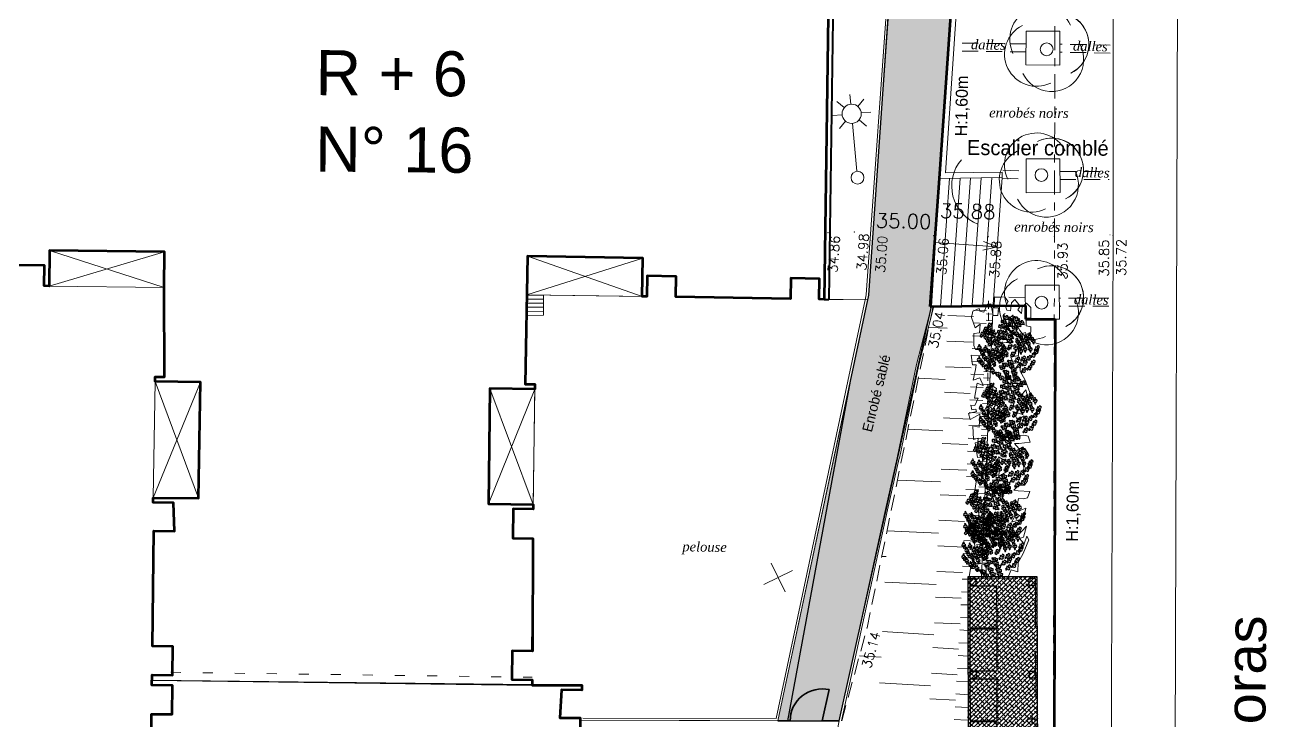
# Model space of a CAD drawing. Extents: x 996 to 1166918, y 537 to 295728.
# Drawn here: x 1127.42 to 1166.5, y 662.71 to 684.42 of the extents above; entities that cross this region are included whole.
import ezdxf

# ---------------------------------------------------------------- set-up
doc = ezdxf.new("R2010")
doc.units = 0
doc.header["$MEASUREMENT"] = 0
for name, pattern in [('CONTINU', [0]), ('DGN2', [0.75, 0.5, -0.25]), ('DGN3', [1.25, 1, -0.25]), ('DGN4', [1.5, 0.75, -0.25, 0.25, -0.25])]:
    doc.linetypes.add(name, pattern=pattern)
doc.layers.get('0').update_dxf_attribs({"linetype": 'CONTINUOUS', "lineweight": 0})
for name, color, linetype, lineweight, true_color in [('Bardages bois', 7, 'CONTINUOUS', 40, 0xa35200), ('Béton', 7, 'CONTINU', 5, 0xaba9a0), ('Clôtures', 7, 'CONTINUOUS', 120, 0x04c83f), ('Enrobé sablé ou clair', 7, 'CONTINU', 5, 0x8a6700)]:
    doc.layers.add(name, color=color, linetype=linetype, lineweight=lineweight, true_color=true_color)
for name, color, linetype in [('BATIMENT', 7, 'CONTINU'), ('Locaux OM', 7, 'CONTINUOUS'), ('TEXTE', 7, 'CONTINUOUS')]:
    doc.layers.add(name, color=color, linetype=linetype)
doc.layers.add('Buissons', color=7, linetype='CONTINUOUS', true_color=0x04ec8b)
doc.layers.add('Trottoirs', color=7, linetype='CONTINUOUS', true_color=0xffffff)
for name, color, linetype, lineweight in [('CF-FON-CADASTRE-DIGITALISE', 6, 'DGN4', 0), ('CF-TOPO-ALTITUDE-TN', 94, 'CONTINUOUS', 0), ('CF-TOPO-ALTITUDE-VOIRIE', 7, 'CONTINUOUS', 0), ('CF-TOPO-AUTRE-RES', 12, 'CONTINUOUS', 0), ('CF-TOPO-BATI', 7, 'CONTINUOUS', 0), ('CF-TOPO-CARROYAGE', 7, 'CONTINUOUS', 0), ('CF-TOPO-ECL-SIGNAL', 6, 'CONTINUOUS', 0), ('CF-TOPO-NATURE-MATERIAUX', 7, 'CONTINUOUS', 0), ('CF-TOPO-NATURE-MATERIAUX-TXT', 7, 'CONTINUOUS', 0), ('CF-TOPO-RELIEF-NATUREL', 94, 'CONTINUOUS', 0), ('CF-TOPO-SIGNAL-HORIZONTALE', 7, 'CONTINUOUS', 0), ('CF-TOPO-VEGETATION', 94, 'CONTINUOUS', 0), ('CF-TOPO-VOIRIE', 7, 'CONTINUOUS', 0), ('DIVERS', 7, 'CONTINU', 5), ('Texte projet', 7, 'CONTINU', 5)]:
    doc.layers.add(name, color=color, linetype=linetype, lineweight=lineweight)
doc.styles.add('LEROY', font='j_leroy')
doc.styles.add('SIMPLEX', font='simplex.shx')
doc.styles.get("Standard").update_dxf_attribs({"font": 'arial.ttf'})
doc.styles.add('Style-Times New Roman IF', font='timesi.ttf')

# ---------------------------------------------------------------- blocks, each defined once
blk = doc.blocks.new('BRANCHS', base_point=(1.485, 0.588))
for p, q in [((1.515, 0.652), (1.486, 0.637)), ((1.486, 0.637), (1.492, 0.625)), ((1.497, 0.601), (1.486, 0.588)), ((1.486, 0.588), (1.5, 0.588)), ((1.492, 0.625), (1.502, 0.614)), ((1.502, 0.614), (1.497, 0.601)), ((1.5, 0.588), (1.514, 0.563)), ((1.514, 0.563), (1.521, 0.541)), ((1.531, 0.65), (1.515, 0.652)), ((1.52, 0.596), (1.526, 0.621)), ((1.529, 0.612), (1.52, 0.596)), ((1.521, 0.541), (1.534, 0.54)), ((1.526, 0.621), (1.531, 0.65)), ((1.549, 0.62), (1.529, 0.612)), ((1.529, 0.572), (1.548, 0.576)), ((1.531, 0.565), (1.529, 0.572)), ((1.541, 0.554), (1.531, 0.565)), ((1.534, 0.54), (1.541, 0.554)), ((1.548, 0.576), (1.557, 0.579)), ((1.562, 0.6), (1.549, 0.62)), ((1.557, 0.579), (1.562, 0.6))]:
    blk.add_line(p, q)
blk = doc.blocks.new('ARBRE12')
at = {"yscale": 3, "zscale": 3}
for p, xscale, rotation in [((-0.882, 1.184), 3.00000000000064, 119.9999999999929), ((-0.207, 1.356), 3.00000000000064, 60.00000000000705), ((-0.069, 1.578), 3.00000000000064, 60.00000000000705), ((0.069, 1.181), 3.00000000000064, 60.00000000000705), ((0.225, 1.366), 3.00000000000064, 60.00000000000705), ((0.466, 1.504), 3.00000000000064, 60.00000000000705), ((0.578, 1.19), 3.00000000000064, 60.00000000000705), ((0.768, 1.301), 3.00000000000064, 60.00000000000705), ((-1.287, 0.685), 3.00000000000064, 119.9999999999929), ((-1.098, 0.971), 3.00000000000064, 119.9999999999929), ((-1.055, 0.602), 3.00000000000064, 119.9999999999929), ((-0.934, 0.879), 3.00000000000064, 119.9999999999929), ((-0.744, 0.805), 3.00000000000064, 119.9999999999929), ((-0.658, 0.648), 3.00000000000064, 119.9999999999929), ((-0.528, 0.436), 3.00000000000064, 119.9999999999929), ((-0.414, 0.783), 3.00000000000064, 60.00000000000705), ((-0.321, 0.652), 3, 180), ((-0.345, 1.088), 3.00000000000064, 60.00000000000705), ((-0.232, 0.46), 3.00000000000064, 60.00000000000705), ((-0.12, 0.728), 3.00000000000064, 60.00000000000705), ((-0.051, 0.996), 3.00000000000064, 60.00000000000705), ((0.181, 0.525), 3.00000000000064, 60.00000000000705), ((0.268, 0.774), 3.00000000000064, 60.00000000000705), ((0.397, 1.033), 3.00000000000064, 60.00000000000705), ((0.645, 0.837), 3, 180), ((-1.417, 0.051), 3, 180), ((-1.072, -0.013), 3, 180), ((-0.925, 0.399), 3.00000000000064, 119.9999999999929), ((-0.804, 0.214), 3.00000000000064, 119.9999999999929), ((-0.511, 0.232), 3.00000000000064, 119.9999999999929), ((-0.459, -0.05), 3, 180), ((-0.304, 0.131), 3.00000000000064, 119.9999999999929), ((-0.054, 0.051), 3, 180), ((0.23, -0.026), 3.00000000000064, 119.9999999999929), ((0.13, 0.294), 3.00000000000064, 60.00000000000705), ((1.573, 0.076), 3.00000000000064, 299.999999999993), ((-1.425, -0.614), 3, 180), ((-1.253, -0.244), 3, 180), ((-1.253, -0.826), 3, 180), ((-1.132, -0.475), 3, 180), ((-0.942, -0.642), 3, 180), ((-0.856, -0.235), 3, 180), ((-0.744, -0.522), 3, 180), ((-0.666, -0.17), 3, 180), ((-0.623, -0.799), 3, 180), ((-0.528, -0.457), 3, 180), ((-0.373, -0.318), 3, 180), ((-0.33, -0.614), 3, 180), ((-0.192, -0.152), 3, 180), ((-0.183, -0.54), 3, 180), ((-0.131, -0.328), 3, 180), ((0.067, -0.263), 3, 180), ((0.208, -0.65), 3.00000000000064, 240.0000000000071), ((0.412, -0.414), 3.00000000000064, 119.9999999999929), ((0.477, -0.552), 3.00000000000064, 299.999999999993), ((0.805, -0.506), 3.00000000000064, 299.999999999993), ((0.891, -0.755), 3.00000000000064, 299.999999999993), ((1.116, -0.469), 3.00000000000064, 299.999999999993), ((1.34, -0.728), 3.00000000000064, 299.999999999993), ((1.383, -0.293), 3.00000000000064, 299.999999999993), ((1.538, -0.099), 3.00000000000064, 299.999999999993), ((-1.037, -1.048), 3, 180), ((-0.873, -0.956), 3, 180), ((-0.692, -1.224), 3, 180), ((-0.482, -1.316), 3.00000000000064, 240.0000000000071), ((-0.25, -0.955), 3.00000000000064, 240.0000000000071), ((-0.069, -0.807), 3.00000000000064, 240.0000000000071), ((-0.034, -1.214), 3.00000000000064, 240.0000000000071), ((0.251, -0.863), 3.00000000000064, 240.0000000000071), ((0.38, -1.038), 3.00000000000064, 240.0000000000071), ((0.423, -1.269), 3.00000000000064, 240.0000000000071), ((0.589, -0.875), 3.00000000000064, 299.999999999993), ((0.84, -1.143), 3.00000000000064, 299.999999999993), ((1.159, -1.005), 3.00000000000064, 299.999999999993), ((-0.293, -1.519), 3.00000000000064, 240.0000000000071), ((0.087, -1.463), 3.00000000000064, 240.0000000000071), ((0.492, -1.491), 3.00000000000064, 240.0000000000071)]:
    blk.add_blockref('BRANCHS', p, dxfattribs=dict(at, xscale=xscale, rotation=rotation))
at = {"xscale": 3, "yscale": 3, "zscale": 3}
for p in [(0.641, 0.59), (0.935, 0.553), (1.124, 0.645), (0.357, -0.01), (0.46, 0.35), (0.624, 0.1), (0.633, -0.177), (0.805, 0.304), (0.874, -0.066), (1.055, 0.239), (1.167, -0.066), (1.331, 0.396)]:
    blk.add_blockref('BRANCHS', p, dxfattribs=at)
blk = doc.blocks.new('cf31arbre25-60')
blk.add_circle((0, 0), 0.2)
for centre, start, end in [((0, 0.35), 0, 180), ((-0.35, 0), 90, 270), ((0.35, 0), 270, 90), ((0, -0.35), 180, 0)]:
    blk.add_arc(centre, 1, start, end)
blk = doc.blocks.new('cf39entourage-arbre-carre')
at = {"color": 0}
for p, q in [((0, 0), (0, 1)), ((0, 1), (1, 1)), ((1, 1), (1, 0)), ((1, 0), (0, 0))]:
    blk.add_line(p, q, dxfattribs=at)
blk = doc.blocks.new('cf232lampadaire-droit')
at = {"color": 0, "flags": 128}
for points in [[(0, -1.7), (0, -1.7), (0, -0.2)], [(-0.212132, -1.787868), (-0.424264, -1.575736)], [(0.212132, -1.787868), (0.424264, -1.575736)], [(-0.3, -2), (-0.6, -2)], [(-0.424264, -2.424264), (-0.212132, -2.212132)], [(0, -2.3), (0, -2.6)], [(0.424264, -2.424264), (0.212132, -2.212132)], [(0.6, -2), (0.3, -2)]]:
    blk.add_lwpolyline(points, dxfattribs=at)
at = {"color": 0}
for centre, radius in [((0, 0), 0.2), ((0, -2), 0.3)]:
    blk.add_circle(centre, radius, dxfattribs=at)
blk = doc.blocks.new('cf318fleche-rampe')
for p in [(0, 0), (0.772, 0.067), (0.772, -0.067)]:
    blk.add_line(p, (1, 0))
blk = doc.blocks.new('CROIX')
at = {"linetype": 'CONTINU'}
for p, q in [((0, 0.5), (0, -0.5)), ((-0.5, 0), (0.5, 0))]:
    blk.add_line(p, q, dxfattribs=at)
blk = doc.blocks.new('A$C11037D69')
at = {"layer": 'CF-TOPO-NATURE-MATERIAUX', "linetype": 'DGN2', "lineweight": 0, "ltscale": 3}
for p, q in [((0.06, 0.06), (0.06, 6.06)), ((0.06, 6.06), (2.11, 6.06)), ((2.11, 6.06), (2.11, 0.06)), ((0.91, 0.06), (0.06, 0.06)), ((2.11, 0.06), (1.91, 0.06))]:
    blk.add_line(p, q, dxfattribs=at)
at = {"layer": 'Locaux OM', "ltscale": 0.05}
for points in [[(0, 0), (2.17, 0), (2.17, 6.12), (0, 6.12)], [(0.06, 5.86), (0.26, 5.86), (0.26, 6.06), (0.06, 6.06)], [(1.91, 5.86), (2.11, 5.86), (2.11, 6.06), (1.91, 6.06)], [(0.06, 4.53), (0.91, 4.53), (0.91, 5.83), (0.06, 5.83)], [(0.06, 3.19), (0.91, 3.19), (0.91, 4.49), (0.06, 4.49)], [(0.06, 2.96), (0.26, 2.96), (0.26, 3.16), (0.06, 3.16)], [(1.91, 2.96), (2.11, 2.96), (2.11, 3.16), (1.91, 3.16)], [(0.06, 1.63), (0.91, 1.63), (0.91, 2.93), (0.06, 2.93)], [(0.06, 0.29), (0.91, 0.29), (0.91, 1.59), (0.06, 1.59)], [(0.06, 0.06), (0.26, 0.06), (0.26, 0.26), (0.06, 0.26)], [(1.91, 0.06), (2.11, 0.06), (2.11, 0.26), (1.91, 0.26)]]:
    blk.add_lwpolyline(points, close=True, dxfattribs=at)
blk = doc.blocks.new('cf283grille-ventilation')
for p, q in [((0.4, 1), (0.4, 0)), ((0.6, 1), (0.6, 0))]:
    blk.add_line(p, q)
at = {"flags": 128}
for points in [[(0, 0), (1, 0), (1, 1), (0, 1), (0, 0)], [(0.2, 1), (0.2, 0)], [(0.8, 1), (0.8, 0)]]:
    blk.add_lwpolyline(points, dxfattribs=at)
blk.add_point((0.6, 0))

msp = doc.modelspace()

# ---------------------------------------------------------------- hatches: boundary and pattern name
at = {"layer": 'Béton', "ltscale": 0.05}
h = msp.add_hatch(dxfattribs=at)
h.set_pattern_fill('ANSI38', color=256, scale=0.75, style=0)
h.set_pattern_definition([(45, (1234.66075, 653.56351), (-0.06629126, 0.06629126), []), (135, (1234.66075, 653.56351), (-0.19887378, 0.06629126), [0.234375, -0.140625])])
h.paths.add_polyline_path([(1156.863, 661.082), (1159.033, 661.088), (1159.015, 667.208), (1156.845, 667.202)])
at = {"layer": 'Enrobé sablé ou clair', "ltscale": 0.05}
h = msp.add_hatch(dxfattribs=at)
h.set_pattern_fill('ANSI38', color=256, scale=1.25, style=0)
h.set_pattern_definition([(45, (1234.66075, 653.56351), (-0.11048543, 0.11048543), []), (135, (1234.66075, 653.56351), (-0.3314563, 0.11048543), [0.390625, -0.234375])])
h.paths.add_polyline_path([(1157.295, 698.591), (1159.613, 698.587), (1159.596, 700.523), (1155.457, 700.508), (1154.938, 692.897), (1154.654, 688.719), (1154.486, 686.372), (1153.745, 675.998), (1153.714, 675.852), (1153.173, 673.307), (1150.92, 662.71), (1152.829, 662.706), (1154.641, 670.921), (1155.248, 673.835), (1155.711, 675.643), (1155.668, 675.642), (1156.525, 687.728)])

# ---------------------------------------------------------------- linework, layer by layer
msp.add_line((1163.428, 696.793), (1163.312, 658.914))
at = {"lineweight": 0}
msp.add_line((1157.922, 679.667), (1157.641, 675.7), dxfattribs=at)
at = {"layer": 'Bardages bois', "ltscale": 0.05}
for p, q in [((1152.532, 687.66), (1152.36, 675.863)), ((1152.682, 687.657), (1152.51, 675.861)), ((1152.36, 675.863), (1152.51, 675.861))]:
    msp.add_line(p, q, dxfattribs=at)
at = {"layer": 'BATIMENT'}
for points in [[(1152.532, 687.66), (1152.36, 675.863)], [(1131.764, 676.232), (1131.778, 677.342), (1128.189, 677.389), (1128.174, 676.279), (1128.024, 676.281), (1128.033, 676.921), (1127.133, 676.932)], [(1152.36, 675.863), (1152.21, 675.866), (1152.221, 676.506), (1151.321, 676.52), (1151.31, 675.881), (1147.731, 675.939), (1147.741, 676.579), (1146.841, 676.594), (1146.831, 675.954), (1146.681, 675.957), (1146.7, 677.147), (1143.101, 677.206), (1143.035, 673.216), (1143.335, 673.212), (1143.333, 673.062), (1141.934, 673.081), (1141.887, 669.481), (1143.287, 669.463), (1143.285, 669.313), (1142.655, 669.321), (1142.643, 668.411), (1143.273, 668.403), (1143.265, 664.889), (1142.625, 664.897), (1142.613, 663.998), (1143.253, 663.989), (1143.251, 663.819), (1144.806, 663.821), (1144.804, 663.671), (1144.164, 663.679), (1144.112, 662.807), (1144.752, 662.799), (1144.731, 659.151)], [(1131.387, 659.507), (1131.371, 662.922), (1132.011, 662.913), (1132.022, 663.813), (1131.382, 663.822), (1131.387, 664.142), (1132.027, 664.133), (1132.038, 665.033), (1131.398, 665.041), (1131.445, 668.641), (1132.085, 668.633), (1132.062, 669.515), (1131.422, 669.523), (1131.424, 669.673), (1132.834, 669.655), (1132.895, 673.279), (1131.485, 673.298), (1131.487, 673.448), (1131.777, 673.444), (1131.764, 676.232)], [(1131.385, 663.982), (1143.251, 663.819)], [(1131.385, 663.982), (1143.251, 663.819)]]:
    msp.add_lwpolyline(points, dxfattribs=at)
at = {"layer": 'BATIMENT', "lineweight": 60}
for points in [[(1152.532, 687.66), (1152.36, 675.863)], [(1131.764, 676.232), (1131.778, 677.342), (1128.189, 677.389), (1128.174, 676.279), (1128.024, 676.281), (1128.033, 676.921), (1127.133, 676.932)], [(1152.36, 675.863), (1152.21, 675.866), (1152.221, 676.506), (1151.321, 676.52), (1151.31, 675.881), (1147.731, 675.939), (1147.741, 676.579), (1146.841, 676.594), (1146.831, 675.954), (1146.681, 675.957), (1146.7, 677.147), (1143.101, 677.206), (1143.035, 673.216), (1143.335, 673.212), (1143.333, 673.062), (1141.934, 673.081), (1141.887, 669.481), (1143.287, 669.463), (1143.285, 669.313), (1142.655, 669.321), (1142.643, 668.411), (1143.273, 668.403), (1143.265, 664.889), (1142.625, 664.897), (1142.613, 663.998), (1143.253, 663.989), (1143.251, 663.819), (1144.806, 663.821), (1144.804, 663.671), (1144.164, 663.679), (1144.112, 662.807), (1144.752, 662.799), (1144.731, 659.151)], [(1131.387, 659.507), (1131.371, 662.922), (1132.011, 662.913), (1132.022, 663.813), (1131.382, 663.822), (1131.387, 664.142), (1132.027, 664.133), (1132.038, 665.033), (1131.398, 665.041), (1131.445, 668.641), (1132.085, 668.633), (1132.062, 669.515), (1131.422, 669.523), (1131.424, 669.673), (1132.834, 669.655), (1132.895, 673.279), (1131.485, 673.298), (1131.487, 673.448), (1131.777, 673.444), (1131.764, 676.232)]]:
    msp.add_lwpolyline(points, dxfattribs=at)
at = {"layer": 'CF-FON-CADASTRE-DIGITALISE', "lineweight": 0, "flags": 128}
msp.add_lwpolyline([(1050.968, 703.567), (1053.482, 706.703), (1054.868, 711.757), (1098.804, 711.085), (1101.999, 712.978), (1112.616, 712.853), (1112.579, 707.868), (1117.23, 707.834), (1117.273, 710.777), (1153.907, 710.161, -0.128061), (1156.194, 709.608, -0.158091), (1158.331, 707.385, 0.029168), (1158.834, 706.487, -0.115233), (1159.602, 701.898), (1159.408, 609.46), (1158.951, 609.468), (1158.813, 602.433), (1152.032, 598.153, -0.108271), (1148.523, 597.143), (1064.89, 598.051, -0.391305), (1050.624, 612.661), (1050.97, 704.056), (1050.006, 709.836, 0.020715), (1049.379, 712.281, 0.027295), (1048.249, 715.408)], format="xyb", dxfattribs=at)
at = {"layer": 'CF-TOPO-ALTITUDE-TN', "lineweight": 0, "flags": 128}
for points in [[(1152.487, 677.948, 1), (1152.478, 677.944, 1), (1152.487, 677.948)], [(1153.312, 677.965, 1), (1153.303, 677.96, 1), (1153.312, 677.965)], [(1155.753, 675.58, 1), (1155.744, 675.575, 1), (1155.753, 675.58)], [(1157.829, 675.505, 1), (1157.82, 675.501, 1), (1157.829, 675.505)], [(1153.709, 665.614, 1), (1153.7, 665.61, 1), (1153.709, 665.614)]]:
    msp.add_lwpolyline(points, format="xyb", dxfattribs=at)
at = {"layer": 'CF-TOPO-ALTITUDE-TN', "lineweight": 0}
for p in [(1152.482, 677.946), (1153.307, 677.962), (1155.749, 675.578), (1157.825, 675.503), (1153.705, 665.612)]:
    msp.add_point(p, dxfattribs=at)
at = {"layer": 'CF-TOPO-ALTITUDE-VOIRIE', "lineweight": 0, "flags": 128}
for points in [[(1153.91, 678.024, 1), (1153.901, 678.019, 1), (1153.91, 678.024)], [(1155.784, 677.852, 1), (1155.775, 677.848, 1), (1155.784, 677.852)], [(1157.49, 677.818, 1), (1157.481, 677.813, 1), (1157.49, 677.818)], [(1159.548, 677.835, 1), (1159.539, 677.83, 1), (1159.548, 677.835)], [(1161.286, 677.878, 1), (1161.277, 677.874, 1), (1161.286, 677.878)], [(1161.384, 677.859, 1), (1161.375, 677.854, 1), (1161.384, 677.859)]]:
    msp.add_lwpolyline(points, format="xyb", dxfattribs=at)
at = {"layer": 'CF-TOPO-BATI', "lineweight": 0}
for p, q in [((1156.278, 679.64), (1155.997, 675.652)), ((1156.607, 679.646), (1156.326, 675.661)), ((1156.936, 679.651), (1156.654, 675.671)), ((1157.265, 679.656), (1156.983, 675.68)), ((1157.593, 679.662), (1157.312, 675.69)), ((1157.918, 679.837), (1157.921, 679.667))]:
    msp.add_line(p, q, dxfattribs=at)
at = {"layer": 'CF-TOPO-BATI', "lineweight": 0, "flags": 128}
for points in [[(1158.664, 687.707), (1156.518, 687.728), (1155.964, 679.635), (1157.921, 679.667)], [(1158.663, 687.537), (1156.676, 687.557), (1156.147, 679.808), (1157.918, 679.837)], [(1155.964, 679.635), (1155.949, 679.636), (1155.668, 675.642), (1157.641, 675.7)]]:
    msp.add_lwpolyline(points, dxfattribs=at)
at = {"layer": 'CF-TOPO-NATURE-MATERIAUX', "linetype": 'DGN2', "lineweight": 0, "ltscale": 0.5}
msp.add_line((1157.494, 675.819), (1157.42, 667.204), dxfattribs=at)
at = {"layer": 'CF-TOPO-RELIEF-NATUREL', "lineweight": 0}
for p, q in [((1157.024, 675.326), (1156.225, 675.361)), ((1157.432, 675.508), (1157.033, 675.526)), ((1157.619, 675.2), (1157.419, 675.209)), ((1157.628, 675.4), (1157.428, 675.408)), ((1156.207, 674.961), (1155.628, 674.986)), ((1157.415, 675.109), (1157.015, 675.126)), ((1157.602, 674.8), (1157.402, 674.809)), ((1157.61, 675), (1157.411, 675.009)), ((1156.989, 674.527), (1156.19, 674.561)), ((1157.398, 674.709), (1156.998, 674.727)), ((1157.584, 674.401), (1157.385, 674.409)), ((1157.593, 674.601), (1157.393, 674.609)), ((1157.38, 674.31), (1156.981, 674.327)), ((1157.567, 674.001), (1157.367, 674.01)), ((1157.576, 674.201), (1157.376, 674.21)), ((1156.955, 673.727), (1156.155, 673.762)), ((1157.363, 673.91), (1156.963, 673.927)), ((1157.55, 673.601), (1157.35, 673.61)), ((1157.558, 673.801), (1157.359, 673.81)), ((1156.138, 673.363), (1155.302, 673.399)), ((1157.345, 673.51), (1156.946, 673.528)), ((1157.532, 673.202), (1157.332, 673.211)), ((1157.541, 673.402), (1157.341, 673.41)), ((1156.92, 672.928), (1156.121, 672.963)), ((1157.328, 673.111), (1156.928, 673.128)), ((1157.515, 672.802), (1157.315, 672.811)), ((1157.524, 673.002), (1157.324, 673.011)), ((1157.311, 672.711), (1156.911, 672.728)), ((1157.506, 672.602), (1157.306, 672.611)), ((1156.885, 672.129), (1156.086, 672.164)), ((1157.293, 672.311), (1156.894, 672.329)), ((1157.489, 672.203), (1157.289, 672.212)), ((1157.498, 672.403), (1157.298, 672.411)), ((1156.068, 671.764), (1154.976, 671.812)), ((1157.276, 671.912), (1156.876, 671.929)), ((1157.471, 671.803), (1157.272, 671.812)), ((1157.48, 672.003), (1157.28, 672.012)), ((1156.85, 671.33), (1156.051, 671.364)), ((1157.259, 671.512), (1156.859, 671.53)), ((1157.454, 671.404), (1157.254, 671.412)), ((1157.463, 671.603), (1157.263, 671.612)), ((1157.241, 671.113), (1156.842, 671.13)), ((1157.437, 671.004), (1157.237, 671.013)), ((1157.445, 671.204), (1157.246, 671.212)), ((1156.816, 670.53), (1156.016, 670.565)), ((1157.224, 670.713), (1156.824, 670.73)), ((1157.419, 670.604), (1157.22, 670.613)), ((1157.428, 670.804), (1157.228, 670.813)), ((1155.999, 670.166), (1154.651, 670.224)), ((1157.206, 670.313), (1156.807, 670.331)), ((1157.402, 670.205), (1157.202, 670.213)), ((1157.411, 670.405), (1157.211, 670.413)), ((1156.781, 669.731), (1155.982, 669.766)), ((1157.189, 669.914), (1156.789, 669.931)), ((1157.385, 669.805), (1157.185, 669.814)), ((1157.393, 670.005), (1157.193, 670.014)), ((1157.172, 669.514), (1156.772, 669.531)), ((1157.367, 669.405), (1157.167, 669.414)), ((1157.376, 669.605), (1157.176, 669.614)), ((1156.746, 668.932), (1155.947, 668.967)), ((1157.154, 669.114), (1156.755, 669.132)), ((1157.35, 669.006), (1157.15, 669.015)), ((1157.359, 669.206), (1157.159, 669.214)), ((1155.929, 668.567), (1154.331, 668.637)), ((1157.137, 668.715), (1156.737, 668.732)), ((1157.332, 668.606), (1157.133, 668.615)), ((1157.341, 668.806), (1157.141, 668.815)), ((1156.711, 668.133), (1155.912, 668.168)), ((1157.12, 668.315), (1156.72, 668.333)), ((1157.315, 668.207), (1157.115, 668.215)), ((1157.324, 668.406), (1157.124, 668.415)), ((1154.296, 667.837), (1154.162, 667.843)), ((1157.102, 667.916), (1156.703, 667.933)), ((1157.298, 667.807), (1157.098, 667.816)), ((1157.306, 668.007), (1157.107, 668.015)), ((1156.677, 667.334), (1155.877, 667.368)), ((1157.085, 667.516), (1156.685, 667.533)), ((1157.28, 667.407), (1157.081, 667.416)), ((1157.289, 667.607), (1157.089, 667.616)), ((1155.86, 666.969), (1154.261, 667.038)), ((1156.846, 667.126), (1156.668, 667.134)), ((1157.272, 667.208), (1157.072, 667.216)), ((1156.642, 666.534), (1155.843, 666.569)), ((1156.847, 666.726), (1156.65, 666.734)), ((1156.848, 666.325), (1156.633, 666.334)), ((1156.849, 665.925), (1156.616, 665.935)), ((1155.785, 665.395), (1154.188, 665.493)), ((1156.607, 665.735), (1155.808, 665.77)), ((1156.85, 665.53), (1156.595, 665.546)), ((1156.559, 664.947), (1155.76, 664.996)), ((1156.852, 665.13), (1156.571, 665.147)), ((1154.139, 664.695), (1153.465, 664.736)), ((1156.853, 664.729), (1156.547, 664.748)), ((1156.854, 664.328), (1156.522, 664.348)), ((1155.687, 663.798), (1154.09, 663.896)), ((1156.51, 664.149), (1155.711, 664.198)), ((1156.855, 663.927), (1156.498, 663.949)), ((1156.856, 663.526), (1156.473, 663.55)), ((1156.461, 663.35), (1155.662, 663.399)), ((1156.848, 663.126), (1156.449, 663.151)), ((1156.823, 662.727), (1156.424, 662.751)), ((1156.858, 662.825), (1156.829, 662.827)), ((1156.858, 663.025), (1156.842, 663.026))]:
    msp.add_line(p, q, dxfattribs=at)
at = {"layer": 'CF-TOPO-RELIEF-NATUREL', "linetype": 'DGN2', "lineweight": 0, "flags": 128}
msp.add_lwpolyline([(1155.763, 675.645), (1153.705, 665.612), (1151.718, 658.355), (1151.809, 657.122)], dxfattribs=at)
at = {"layer": 'CF-TOPO-RELIEF-NATUREL', "lineweight": 0, "flags": 128}
msp.add_lwpolyline([(1157.641, 675.7), (1157.271, 667.203)], dxfattribs=at)
at = {"layer": 'CF-TOPO-RELIEF-NATUREL', "lineweight": 0}
msp.add_point((1157.641, 675.7), dxfattribs=at)
at = {"layer": 'CF-TOPO-VEGETATION', "lineweight": 0}
for p, q in [((1157.665, 675.597), (1157.681, 675.946)), ((1157.681, 675.946), (1158.007, 675.933)), ((1158.007, 675.933), (1158.11, 675.792)), ((1156.999, 675.493), (1157.203, 675.581)), ((1157.203, 675.581), (1157.221, 675.491)), ((1157.35, 675.46), (1157.463, 675.709)), ((1157.463, 675.709), (1157.567, 675.718)), ((1157.567, 675.718), (1157.638, 675.357)), ((1157.806, 675.595), (1157.665, 675.597)), ((1157.779, 675.356), (1157.806, 675.595)), ((1158.11, 675.792), (1158.022, 675.653)), ((1158.022, 675.653), (1158.07, 675.523)), ((1158.181, 675.501), (1158.214, 675.751)), ((1158.214, 675.751), (1158.314, 675.86)), ((1158.314, 675.86), (1158.478, 675.648)), ((1158.478, 675.648), (1158.403, 675.539)), ((1158.524, 675.418), (1158.545, 675.628)), ((1158.545, 675.628), (1158.675, 675.747)), ((1158.675, 675.747), (1158.816, 675.605)), ((1158.816, 675.605), (1158.812, 675.275)), ((1156.966, 675.294), (1156.999, 675.493)), ((1157.074, 674.973), (1156.966, 675.294)), ((1157.221, 675.491), (1157.35, 675.46)), ((1157.638, 675.357), (1157.779, 675.356)), ((1158.07, 675.523), (1158.181, 675.501)), ((1158.154, 675.282), (1158.241, 675.361)), ((1158.294, 675.12), (1158.154, 675.282)), ((1158.241, 675.361), (1158.467, 675.259)), ((1158.467, 675.259), (1158.368, 675.18)), ((1158.368, 675.18), (1158.423, 675.069)), ((1158.403, 675.539), (1158.524, 675.418)), ((1158.671, 675.277), (1158.668, 675.037)), ((1158.812, 675.275), (1158.671, 675.277)), ((1157.031, 674.423), (1157.035, 674.793)), ((1157.035, 674.793), (1157.214, 674.821)), ((1157.235, 675.091), (1157.074, 674.973)), ((1157.214, 674.821), (1157.235, 675.091)), ((1158.324, 675.03), (1158.294, 675.12)), ((1158.423, 675.069), (1158.324, 675.03)), ((1158.549, 674.798), (1158.521, 674.508)), ((1158.648, 674.827), (1158.549, 674.798)), ((1158.695, 674.666), (1158.648, 674.827)), ((1158.668, 675.037), (1158.81, 675.005)), ((1158.81, 675.005), (1158.806, 674.665)), ((1157.092, 674.302), (1157.031, 674.423)), ((1158.521, 674.508), (1158.405, 674.569)), ((1158.405, 674.569), (1158.425, 674.109)), ((1158.806, 674.665), (1158.695, 674.666)), ((1156.995, 673.823), (1156.955, 674.124)), ((1156.955, 674.124), (1157.317, 674.11)), ((1157.27, 674.301), (1157.092, 674.302)), ((1157.35, 674.26), (1157.27, 674.301)), ((1157.317, 674.11), (1157.431, 674.339)), ((1157.431, 674.339), (1157.35, 674.26)), ((1158.425, 674.109), (1158.191, 674.061)), ((1158.191, 674.061), (1158.269, 673.861)), ((1157.112, 673.822), (1156.995, 673.823)), ((1157.014, 673.343), (1157.085, 673.672)), ((1157.085, 673.672), (1157.112, 673.822)), ((1158.269, 673.861), (1158.478, 673.898)), ((1158.478, 673.898), (1158.476, 673.618)), ((1158.476, 673.618), (1158.633, 673.337)), ((1157.218, 673.411), (1157.014, 673.343)), ((1157.052, 672.783), (1157.137, 673.252)), ((1157.137, 673.252), (1157.327, 673.17)), ((1157.327, 673.17), (1157.218, 673.411)), ((1158.633, 673.337), (1158.801, 672.905)), ((1157.41, 672.859), (1157.485, 672.978)), ((1157.458, 672.779), (1157.41, 672.859)), ((1157.569, 672.818), (1157.458, 672.779)), ((1157.485, 672.978), (1157.573, 673.188)), ((1157.623, 672.697), (1157.569, 672.818)), ((1157.573, 673.188), (1157.738, 673.076)), ((1157.738, 673.076), (1157.681, 672.916)), ((1157.681, 672.916), (1157.914, 672.884)), ((1157.821, 672.815), (1157.71, 672.746)), ((1157.949, 672.654), (1157.821, 672.815)), ((1157.914, 672.884), (1157.949, 672.654)), ((1158.654, 673.037), (1158.505, 672.848)), ((1158.505, 672.848), (1158.628, 672.827)), ((1158.628, 672.827), (1158.716, 672.466)), ((1158.732, 672.766), (1158.654, 673.037)), ((1158.801, 672.905), (1158.732, 672.766)), ((1156.968, 672.414), (1156.945, 672.564)), ((1156.945, 672.564), (1157.068, 672.553)), ((1157.098, 672.432), (1156.968, 672.414)), ((1157.175, 672.782), (1157.052, 672.783)), ((1157.068, 672.553), (1157.175, 672.782)), ((1157.115, 672.362), (1157.098, 672.432)), ((1157.517, 672.548), (1157.623, 672.697)), ((1157.621, 672.427), (1157.517, 672.548)), ((1157.708, 672.556), (1157.621, 672.427)), ((1157.71, 672.746), (1157.708, 672.556)), ((1158.443, 672.769), (1158.245, 672.711)), ((1158.245, 672.711), (1158.292, 672.51)), ((1158.292, 672.51), (1158.452, 672.449)), ((1158.716, 672.466), (1158.443, 672.769)), ((1158.452, 672.449), (1158.567, 672.268)), ((1156.869, 672.305), (1157.115, 672.362)), ((1156.922, 672.114), (1156.869, 672.305)), ((1157.04, 672.173), (1156.922, 672.114)), ((1157.225, 672.281), (1157.04, 672.173)), ((1157.203, 671.871), (1157.225, 672.281)), ((1158.567, 672.268), (1158.248, 672.361)), ((1158.248, 672.361), (1158.399, 672.099)), ((1158.399, 672.099), (1158.609, 672.227)), ((1158.609, 672.227), (1158.669, 672.007)), ((1157.02, 671.493), (1157, 671.913)), ((1157, 671.913), (1157.203, 671.871)), ((1158.478, 672.008), (1158.397, 671.959)), ((1158.397, 671.959), (1158.449, 671.619)), ((1158.686, 671.906), (1158.478, 672.008)), ((1158.669, 672.007), (1158.686, 671.906)), ((1157.175, 671.532), (1157.02, 671.493)), ((1157.081, 671.382), (1157.155, 671.392)), ((1157.15, 670.932), (1157.081, 671.382)), ((1157.155, 671.392), (1157.175, 671.532)), ((1158.435, 671.369), (1158.299, 671.36)), ((1158.299, 671.36), (1158.439, 671.209)), ((1158.798, 671.405), (1158.435, 671.369)), ((1158.449, 671.619), (1158.591, 671.627)), ((1158.591, 671.627), (1158.732, 671.596)), ((1158.732, 671.596), (1158.798, 671.405)), ((1157.329, 670.94), (1157.15, 670.932)), ((1157.271, 670.671), (1157.329, 670.94)), ((1158.109, 670.772), (1157.809, 670.945)), ((1157.809, 670.945), (1157.844, 670.775)), ((1158.439, 671.209), (1158.63, 671.207)), ((1158.715, 671.066), (1158.589, 670.787)), ((1158.63, 671.207), (1158.715, 671.066)), ((1157.27, 670.631), (1157.323, 670.36)), ((1157.724, 670.486), (1157.763, 670.626)), ((1157.841, 670.515), (1157.724, 670.486)), ((1157.844, 670.775), (1157.727, 670.806)), ((1157.727, 670.806), (1157.763, 670.666)), ((1157.803, 670.335), (1157.841, 670.515)), ((1158.106, 670.512), (1157.803, 670.335)), ((1158.095, 670.622), (1158.008, 670.543)), ((1158.008, 670.543), (1158.106, 670.512)), ((1158.01, 670.733), (1158.109, 670.772)), ((1158.095, 670.662), (1158.01, 670.733)), ((1158.586, 670.487), (1158.593, 670.617)), ((1158.706, 670.196), (1158.586, 670.487)), ((1158.589, 670.787), (1158.594, 670.657)), ((1157.144, 670.362), (1157.066, 669.903)), ((1157.323, 670.36), (1157.144, 670.362)), ((1158.618, 670.067), (1158.706, 670.196)), ((1157.004, 669.813), (1156.975, 669.394)), ((1157.157, 669.762), (1157.004, 669.813)), ((1157.066, 669.903), (1157.14, 669.902)), ((1157.14, 669.902), (1157.157, 669.762)), ((1158.285, 669.91), (1158.428, 670.049)), ((1158.42, 669.889), (1158.285, 669.91)), ((1158.783, 669.865), (1158.42, 669.889)), ((1158.428, 670.049), (1158.618, 670.067)), ((1158.713, 669.666), (1158.783, 669.865)), ((1156.975, 669.394), (1157.178, 669.421)), ((1157.178, 669.421), (1157.193, 669.021)), ((1158.371, 669.32), (1158.43, 669.649)), ((1158.45, 669.259), (1158.371, 669.32)), ((1158.43, 669.649), (1158.571, 669.637)), ((1158.66, 669.347), (1158.45, 669.259)), ((1158.571, 669.637), (1158.713, 669.666)), ((1158.641, 669.257), (1158.66, 669.347)), ((1156.893, 669.184), (1156.835, 668.995)), ((1156.835, 668.995), (1157.081, 668.932)), ((1157.009, 669.123), (1156.893, 669.184)), ((1157.193, 669.021), (1157.009, 669.123)), ((1157.081, 668.932), (1157.062, 668.863)), ((1158.213, 668.911), (1158.37, 669.18)), ((1158.534, 669.008), (1158.213, 668.911)), ((1158.37, 669.18), (1158.577, 669.037)), ((1158.415, 668.829), (1158.534, 669.008)), ((1158.577, 669.037), (1158.641, 669.257)), ((1156.933, 668.884), (1156.907, 668.734)), ((1156.907, 668.734), (1157.03, 668.753)), ((1157.062, 668.863), (1156.933, 668.884)), ((1157.03, 668.753), (1157.132, 668.502)), ((1157.585, 668.857), (1157.479, 668.728)), ((1157.479, 668.728), (1157.582, 668.597)), ((1157.582, 668.597), (1157.525, 668.468)), ((1157.67, 668.727), (1157.585, 668.857)), ((1157.668, 668.537), (1157.67, 668.727)), ((1157.778, 668.465), (1157.668, 668.537)), ((1157.909, 668.624), (1157.778, 668.465)), ((1157.869, 668.395), (1157.909, 668.624)), ((1158.203, 668.561), (1158.255, 668.761)), ((1158.399, 668.479), (1158.203, 668.561)), ((1158.255, 668.761), (1158.415, 668.829)), ((1158.679, 668.786), (1158.399, 668.479)), ((1158.584, 668.437), (1158.679, 668.786)), ((1157.132, 668.502), (1157.009, 668.503)), ((1157.009, 668.503), (1157.084, 668.032)), ((1157.415, 668.499), (1157.365, 668.43)), ((1157.365, 668.43), (1157.438, 668.319)), ((1157.525, 668.468), (1157.415, 668.499)), ((1157.438, 668.319), (1157.522, 668.098)), ((1157.522, 668.098), (1157.689, 668.206)), ((1157.635, 668.357), (1157.869, 668.395)), ((1157.689, 668.206), (1157.635, 668.357)), ((1158.46, 668.399), (1158.584, 668.437)), ((1158.606, 668.237), (1158.46, 668.399)), ((1158.579, 667.927), (1158.755, 668.356)), ((1158.689, 668.476), (1158.606, 668.237)), ((1158.755, 668.356), (1158.689, 668.476)), ((1157.163, 667.882), (1156.96, 667.954)), ((1156.96, 667.954), (1157.025, 667.623)), ((1157.084, 668.032), (1157.276, 668.11)), ((1157.276, 668.11), (1157.163, 667.882)), ((1158.416, 667.649), (1158.579, 667.927)), ((1156.931, 667.464), (1156.889, 667.202)), ((1157.048, 667.463), (1156.931, 667.464)), ((1157.025, 667.623), (1157.048, 667.463)), ((1158.122, 667.222), (1158.204, 667.421)), ((1158.204, 667.421), (1158.413, 667.359)), ((1158.413, 667.359), (1158.416, 667.649)), ((1158.182, 667.206), (1158.122, 667.222))]:
    msp.add_line(p, q, dxfattribs=at)
at = {"layer": 'CF-TOPO-VOIRIE', "lineweight": 0, "flags": 128}
for points in [[(1159.542, 700.523), (1155.457, 700.508), (1154.654, 688.719), (1153.745, 675.998), (1150.919, 662.71)], [(1163.41, 697.788), (1163.428, 696.793), (1161.398, 694.206), (1161.38, 677.857), (1161.324, 660.879), (1163.312, 658.914)], [(1154.641, 670.921), (1155.248, 673.835), (1155.711, 675.643)], [(1154.71, 670.907), (1155.316, 673.819), (1155.785, 675.648)], [(1159.578, 675.237), (1159.523, 656.544), (1159.496, 634.455), (1159.469, 626.369)]]:
    msp.add_lwpolyline(points, dxfattribs=at)
at = {"layer": 'CF-TOPO-VOIRIE', "linetype": 'DGN2', "lineweight": 0, "flags": 128}
for points in [[(1158.675, 683.835), (1156.461, 683.866)], [(1161.293, 683.8), (1159.734, 683.825)], [(1158.672, 683.585), (1156.458, 683.616)], [(1161.289, 683.55), (1159.73, 683.575)], [(1157.937, 679.899), (1158.639, 679.859)], [(1159.724, 679.856), (1161.261, 679.85)], [(1157.923, 679.649), (1158.625, 679.609)], [(1159.723, 679.606), (1161.26, 679.6)], [(1158.629, 675.925), (1157.685, 675.928)], [(1158.628, 675.675), (1157.685, 675.678)], [(1161.244, 675.901), (1159.708, 675.899)], [(1161.245, 675.651), (1159.709, 675.649)]]:
    msp.add_lwpolyline(points, dxfattribs=at)
at = {"layer": 'Clôtures', "ltscale": 0.05}
for p, q in [((1155.668, 675.642), (1158.645, 675.669)), ((1158.645, 675.669), (1158.649, 675.24)), ((1158.649, 675.24), (1159.578, 675.248)), ((1159.578, 675.248), (1159.535, 660.588))]:
    msp.add_line(p, q, dxfattribs=at)
at = {"layer": 'Clôtures', "lineweight": 35, "ltscale": 0.05}
for p, q in [((1152.522, 663.683), (1152.302, 662.707)), ((1151.302, 662.709), (1150.919, 662.71)), ((1152.829, 662.706), (1152.302, 662.707))]:
    msp.add_line(p, q, dxfattribs=at)
at = {"layer": 'Clôtures', "ltscale": 0.05}
msp.add_lwpolyline([(1155.668, 675.642), (1155.964, 679.635), (1156.525, 687.728)], dxfattribs=at)
at = {"layer": 'Clôtures', "lineweight": 35, "ltscale": 0.05}
msp.add_arc((1152.302, 662.707), 1, 77.2676, 179.8971, dxfattribs=at)
at = {"layer": 'DIVERS', "ltscale": 0.05}
msp.add_line((1144.757, 662.729), (1151.286, 662.709), dxfattribs=at)
for points in [[(1159.602, 700.593), (1155.392, 700.578), (1154.869, 692.902), (1154.416, 686.377), (1153.676, 676.008), (1153.643, 675.852)], [(1152.532, 687.66), (1152.36, 675.864), (1152.21, 675.867), (1152.221, 676.506), (1151.321, 676.52), (1151.31, 675.881), (1147.731, 675.939), (1147.741, 676.579), (1146.841, 676.594), (1146.831, 675.954), (1146.681, 675.957), (1146.7, 677.147), (1143.101, 677.206), (1143.085, 676.003), (1143.035, 673.217), (1143.335, 673.213), (1143.333, 673.062), (1141.934, 673.081), (1141.887, 669.481), (1143.287, 669.463), (1143.285, 669.313), (1142.655, 669.321), (1142.643, 668.411), (1143.273, 668.41), (1143.228, 664.89), (1142.625, 664.897), (1142.613, 663.998), (1143.253, 663.99), (1143.251, 663.84), (1131.385, 663.982), (1131.387, 664.142), (1132.027, 664.133), (1132.038, 665.033), (1131.398, 665.041), (1131.445, 668.641), (1132.084, 668.657), (1132.062, 669.515), (1131.422, 669.523), (1131.424, 669.673), (1132.834, 669.65), (1132.881, 673.279), (1131.485, 673.303), (1131.487, 673.448), (1131.777, 673.449), (1131.778, 677.342), (1128.189, 677.388), (1128.174, 676.279), (1128.024, 676.281), (1128.033, 676.921), (1125.323, 676.956)], [(1154.486, 686.372), (1153.745, 675.998), (1153.714, 675.852), (1153.714, 675.852), (1152.36, 675.863), (1152.532, 687.66)], [(1143.083, 676.003), (1146.831, 675.954), (1146.841, 676.594), (1147.741, 676.579), (1147.731, 675.939), (1151.31, 675.881), (1151.321, 676.52), (1152.221, 676.506), (1152.21, 675.866), (1153.714, 675.852), (1153.171, 673.294), (1150.919, 662.71), (1144.757, 662.729), (1144.758, 662.799), (1144.112, 662.807), (1144.164, 663.679), (1144.804, 663.671), (1144.804, 663.821), (1143.251, 663.819), (1143.253, 663.989), (1142.613, 663.998), (1142.625, 664.897), (1143.265, 664.896), (1143.273, 668.403), (1142.643, 668.411), (1142.655, 669.321), (1143.285, 669.313), (1143.336, 673.212), (1143.035, 673.217), (1143.083, 676.003)], [(1153.643, 675.852), (1153.102, 673.308), (1150.862, 662.78), (1144.828, 662.798)], [(1152.829, 662.706), (1154.277, 669.309), (1154.641, 670.921)], [(1152.9, 662.705), (1154.345, 669.294), (1154.709, 670.905)], [(1131.081, 639.307), (1131.172, 642.959), (1131.812, 642.951), (1131.824, 643.851), (1131.184, 643.859), (1131.186, 644.009), (1132.916, 643.986), (1132.96, 647.386), (1131.23, 647.409), (1131.329, 655.058), (1132.469, 655.043), (1132.513, 658.443), (1131.373, 658.458), (1131.375, 658.608), (1132.015, 658.599), (1132.027, 659.499), (1131.387, 659.507), (1131.371, 662.922), (1132.011, 662.913), (1132.022, 663.813), (1131.382, 663.822), (1131.384, 663.982)], [(1131.385, 663.982), (1144.806, 663.821), (1144.804, 663.671), (1144.164, 663.679), (1144.112, 662.807), (1144.758, 662.799), (1144.731, 659.151), (1144.091, 659.159), (1144.058, 658.318), (1144.698, 658.31), (1144.674, 658.084), (1143.514, 658.099), (1143.476, 654.711), (1144.636, 654.696), (1144.562, 647.214), (1143.447, 647.229), (1143.402, 643.829), (1144.522, 643.815), (1144.52, 643.665), (1143.88, 643.673), (1143.869, 642.773), (1144.509, 642.765), (1144.462, 639.165)], [(1144.757, 662.729), (1152.829, 662.706), (1151.642, 656.571), (1151.653, 655.079), (1150.987, 650.945), (1151.654, 650.942), (1156.553, 650.929), (1156.553, 650.929), (1156.591, 649.182), (1144.585, 649.214), (1144.636, 654.696), (1144.674, 658.084), (1144.698, 658.31), (1144.058, 658.318), (1144.091, 659.159), (1144.731, 659.151), (1144.757, 662.729), (1151.286, 662.709)]]:
    msp.add_lwpolyline(points, dxfattribs=at)
at = {"layer": 'DIVERS'}
for points in [[(1131.778, 677.342), (1128.174, 676.279), (1131.764, 676.232), (1128.189, 677.389)], [(1146.7, 677.147), (1143.083, 676.003), (1146.681, 675.957), (1143.101, 677.206)], [(1132.895, 673.279), (1131.424, 669.673), (1131.485, 673.298), (1132.834, 669.655)], [(1141.934, 673.081), (1143.287, 669.463), (1143.333, 673.062), (1141.887, 669.481)], [(1131.976, 664.224), (1132.289, 664.219)], [(1132.975, 664.21), (1133.288, 664.206)], [(1133.974, 664.196), (1134.287, 664.192)], [(1134.974, 664.183), (1135.286, 664.178)], [(1135.973, 664.169), (1136.285, 664.165)], [(1136.972, 664.155), (1137.284, 664.151)], [(1137.971, 664.142), (1138.283, 664.137)], [(1138.97, 664.128), (1139.282, 664.124)], [(1139.969, 664.114), (1140.281, 664.11)], [(1140.968, 664.101), (1141.28, 664.096)], [(1141.967, 664.087), (1142.279, 664.083)], [(1142.966, 664.073), (1143.255, 664.069)]]:
    msp.add_lwpolyline(points, dxfattribs=at)
at = {"layer": 'Locaux OM', "ltscale": 0.05}
for p, q in [((1158.704, 662.768), (1158.982, 662.768)), ((1158.843, 662.907), (1158.843, 662.629))]:
    msp.add_line(p, q, dxfattribs=at)
at = {"layer": 'Texte projet'}
msp.add_arc((1157.615, 679.399), 1.271, 139.6584, 249.1274, dxfattribs=at)
at = {"layer": 'Trottoirs', "ltscale": 0.05}
msp.add_lwpolyline([(1159.596, 700.523), (1155.457, 700.508), (1153.745, 675.998), (1153.173, 673.307), (1151.215, 662.709), (1152.829, 662.706), (1155.712, 675.644), (1155.964, 679.635), (1156.527, 687.745), (1157.295, 698.591), (1159.595, 698.587), (1159.596, 700.523)], dxfattribs=at)

# ---------------------------------------------------------------- block references
at = {"layer": 'Buissons', "color": 112, "ltscale": 0.05, "xscale": 0.5625, "yscale": 0.5625, "zscale": 0.5625}
for p in [(1158.074, 674.337), (1158.129, 672.46), (1157.872, 670.768), (1157.641, 669.128), (1157.588, 668.178)]:
    msp.add_blockref('ARBRE12', p, dxfattribs=at)
at = {"layer": 'CF-TOPO-AUTRE-RES', "lineweight": 0, "extrusion": (0, 0, -1), "xscale": 0.6280670699431552, "yscale": 0.5199999999895795, "zscale": 0.5714847997719931, "rotation": 89.56350823376766}
msp.add_blockref('cf283grille-ventilation', (-1143.088, 675.363), dxfattribs=at)
at = {"layer": 'CF-TOPO-BATI', "lineweight": 0, "extrusion": (0, 0, -1), "yscale": 1.059999999997785}
for p, xscale, zscale, rotation in [((-1159.723, 684.228), 1.051890238498201, 1.055937333750503, 270.0386972135296), ((-1159.723, 680.252), 1.055921954056263, 1.057959012107599, 269.7395605885657), ((-1159.699, 676.31), 1.060295854839002, 1.060147917099002, 269.4942231326194)]:
    msp.add_blockref('cf39entourage-arbre-carre', p, dxfattribs=dict(at, xscale=xscale, zscale=zscale, rotation=rotation))
at = {"layer": 'CF-TOPO-CARROYAGE', "rotation": 26.18773148999673}
msp.add_blockref('CROIX', (1150.929, 667.181), dxfattribs=at)
at = {"layer": 'CF-TOPO-ECL-SIGNAL', "lineweight": 0, "rotation": 185.2632297426943}
msp.add_blockref('cf232lampadaire-droit', (1153.405, 679.662), dxfattribs=at)
at = {"layer": 'CF-TOPO-SIGNAL-HORIZONTALE', "lineweight": 0, "xscale": 1.970000000021355, "yscale": 2.000000000000114, "zscale": 1.984943324127921, "rotation": 355.95527113128}
msp.add_blockref('cf318fleche-rampe', (1155.809, 677.639), dxfattribs=at)
at = {"layer": 'CF-TOPO-VEGETATION', "lineweight": 0}
for p, rotation in [((1159.309, 683.666), 296.1877314899967), ((1159.309, 683.666), 296.1877314899982), ((1159.144, 679.741), 296.1877314899967), ((1159.144, 679.741), 296.1877314899982), ((1159.148, 675.759), 296.1877314899967), ((1159.148, 675.759), 296.1877314899982)]:
    msp.add_blockref('cf31arbre25-60', p, dxfattribs=dict(at, rotation=rotation))
at = {"layer": 'Locaux OM', "ltscale": 0.05, "rotation": 0.1686121999999879}
msp.add_blockref('A$C11037D69', (1156.863, 661.082), dxfattribs=at)

# ---------------------------------------------------------------- texts
at = {"layer": 'CF-TOPO-ALTITUDE-TN', "linetype": 'DGN3', "lineweight": 0, "style": 'SIMPLEX'}
for s, rotation, p in [('34.86', 85.9165, (1152.776, 676.687)), ('34.98', 85.9165, (1153.679, 676.753)), ('35.04', 78.4069, (1155.905, 674.314)), ('35.90', 267.5103, (1157.959, 675.458)), ('35.14', 74.69, (1153.82, 664.325))]:
    msp.add_text(s, height=0.3, rotation=rotation, dxfattribs=at).set_placement(p)
at = {"layer": 'CF-TOPO-ALTITUDE-VOIRIE', "linetype": 'DGN3', "lineweight": 0, "style": 'SIMPLEX'}
for s, height, rotation, p in [('35.88', 0.45, 358.6469, (1155.972, 678.405)), ('35.00', 0.45, 358.6469, (1153.971, 678.101)), ('35.00', 0.3, 85.9165, (1154.26, 676.681)), ('35.06', 0.3, 85.9165, (1156.169, 676.616)), ('35.88', 0.3, 85.9165, (1157.816, 676.526)), ('35.93', 0.3, 89.8139, (1159.953, 676.477)), ('35.85', 0.3, 89.8139, (1161.248, 676.572)), ('35.72', 0.3, 89.8139, (1161.784, 676.593))]:
    msp.add_text(s, height=height, rotation=rotation, dxfattribs=at).set_placement(p)
at = {"layer": 'CF-TOPO-NATURE-MATERIAUX-TXT', "color": 7, "linetype": 'DGN3', "lineweight": 0, "style": 'Style-Times New Roman IF'}
for s, rotation, p in [('dalles', 358.7189, (1156.944, 683.671)), ('dalles', 358.7189, (1160.127, 683.624)), ('enrobés noirs', 359.5204, (1157.513, 681.542)), ('dalles', 358.7189, (1160.183, 679.684)), ('enrobés noirs', 359.5204, (1158.294, 677.981)), ('dalles', 358.7189, (1160.153, 675.716))]:
    msp.add_text(s, height=0.3, rotation=rotation, dxfattribs=at).set_placement(p)
at = {"layer": 'CF-TOPO-NATURE-MATERIAUX-TXT', "color": 7, "linetype": 'DGN3', "lineweight": 0, "style": 'Style-Times New Roman IF', "width": 0.999837}
msp.add_text('pelouse', height=0.3, rotation=359.0593, dxfattribs=at).set_placement((1147.937, 668.002))
at = {"layer": 'TEXTE'}
for s, height, rotation, p in [('R + 6 ', 1.4063, 359.4879, (1136.487, 682.237)), ('N° 16', 1.4063, 359.4879, (1136.475, 679.853)), ('Rue                    des                    Sophoras', 1.24997, 89.4838, (1165.867, 633.099))]:
    msp.add_text(s, height=height, rotation=rotation, dxfattribs=at).set_placement(p)
at = {"layer": 'Texte projet', "style": 'LEROY'}
for s, height, rotation, p in [('H:1,60m', 0.375, 88.9495, (1156.822, 680.947)), ('Escalier comblé', 0.46872, 359.678, (1156.819, 680.368)), ('Enrobé sablé', 0.31248, 76.132, (1153.849, 671.7)), ('H:1,60m', 0.375, 88.9495, (1160.282, 668.299))]:
    msp.add_text(s, height=height, rotation=rotation, dxfattribs=at).set_placement(p)

doc.saveas('drawing.dxf')
